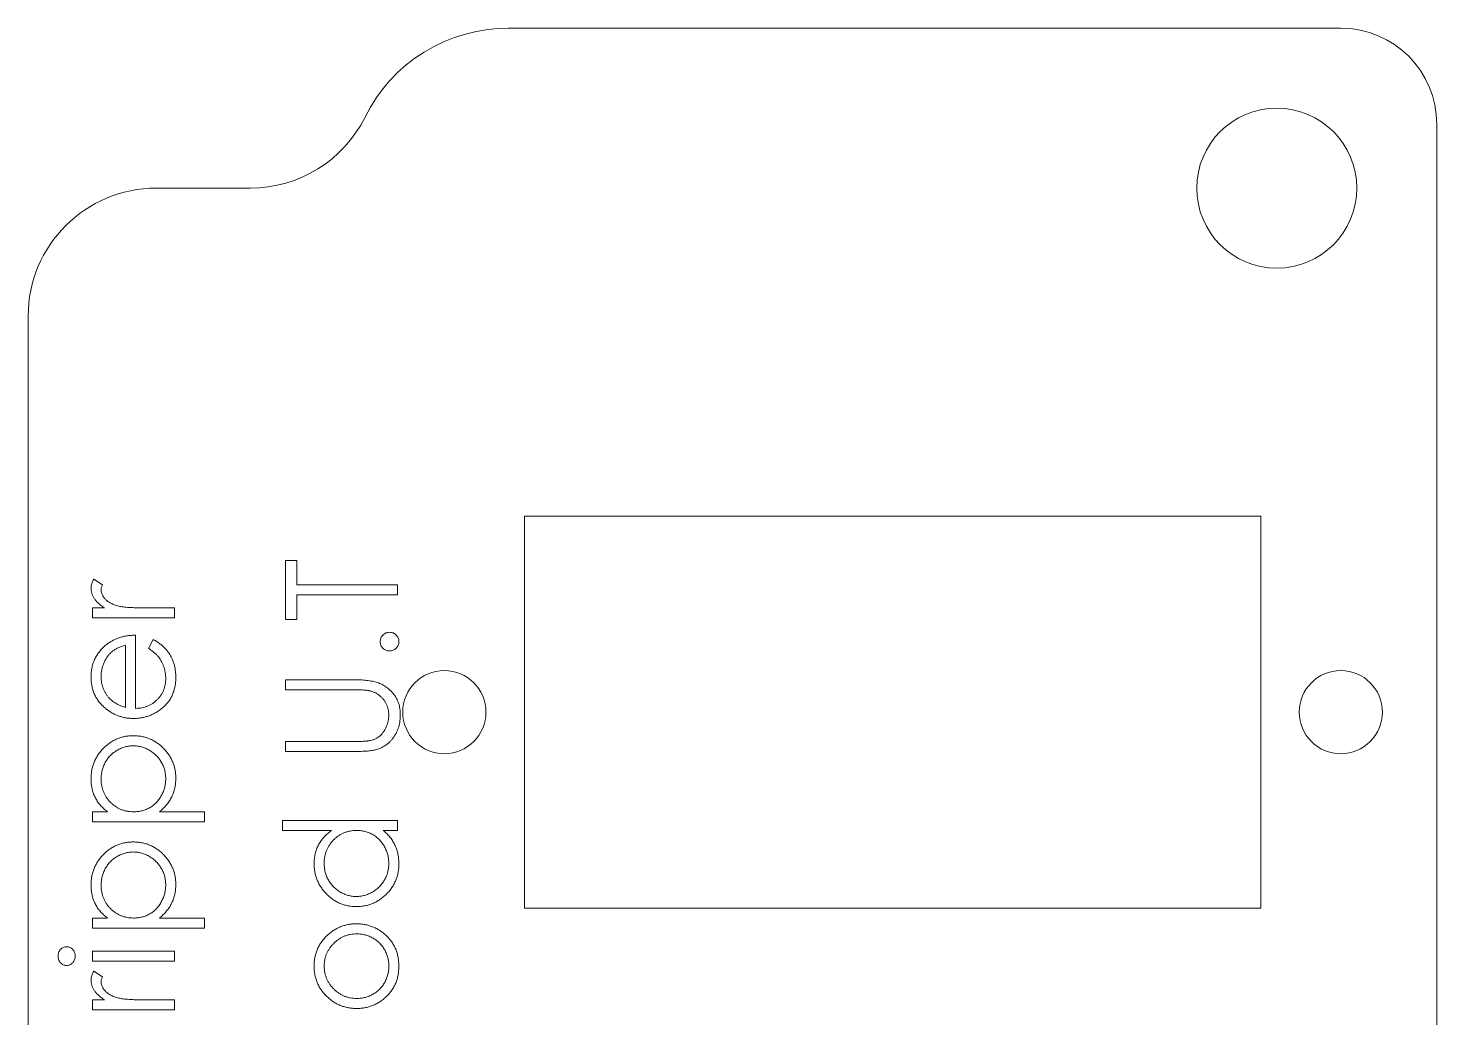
# Model space of a CAD drawing. Header units: millimetres. Extents: x -27 to 17, y -32.5 to 32.5.
# Drawn here: x -27 to 17, y 1.57 to 32.5 of the extents above; entities that cross this region are included whole.
import ezdxf

# ---------------------------------------------------------------- set-up
doc = ezdxf.new("R2010")
doc.units = ezdxf.units.MM

msp = doc.modelspace()

# ---------------------------------------------------------------- linework, layer by layer
at = {"color": 7, "linetype": 'Continuous', "lineweight": 15}
for p, q in [((14, 32.5), (-12, 32.5)), ((17, -29.5), (17, 29.5)), ((-23, 27.5), (-20.062, 27.5)), ((-27, -23.5), (-27, 23.5)), ((11.5, 17.25), (-11.5, 17.25)), ((-11.5, 17.25), (-11.5, 5)), ((11.5, 5), (11.5, 17.25)), ((-18.966, 14.023), (-18.966, 15.863)), ((-18.966, 15.863), (-18.607, 15.863)), ((-18.607, 15.863), (-18.607, 15.1)), ((-24.949, 15.279), (-24.677, 15.107)), ((-18.607, 15.1), (-15.466, 15.1)), ((-15.466, 15.1), (-15.466, 14.786)), ((-15.466, 14.786), (-18.607, 14.786)), ((-18.607, 14.786), (-18.607, 14.023)), ((-24.991, 14.068), (-24.991, 14.382)), ((-24.991, 14.382), (-24.615, 14.382)), ((-23.293, 14.382), (-22.434, 14.382)), ((-22.434, 14.382), (-22.434, 14.068)), ((-22.434, 14.068), (-24.991, 14.068)), ((-18.607, 14.023), (-18.966, 14.023)), ((-23.959, 11.274), (-23.959, 13.215)), ((-23.645, 13.529), (-23.645, 11.241)), ((-23.241, 13.116), (-23.095, 13.395)), ((-18.966, 11.824), (-18.966, 12.138)), ((-18.966, 12.138), (-16.852, 12.138)), ((-16.869, 11.824), (-18.966, 11.824)), ((-18.966, 9.895), (-18.966, 10.209)), ((-18.966, 10.209), (-16.869, 10.209)), ((-16.852, 9.895), (-18.966, 9.895)), ((-24.991, 7.696), (-24.991, 8.01)), ((-24.991, 8.01), (-24.518, 8.01)), ((-22.897, 8.01), (-21.491, 8.01)), ((-21.491, 8.01), (-21.491, 7.696)), ((-21.491, 7.696), (-24.991, 7.696)), ((-19.056, 7.741), (-15.466, 7.741)), ((-19.056, 7.427), (-19.056, 7.741)), ((-15.466, 7.741), (-15.466, 7.427)), ((-17.528, 7.427), (-19.056, 7.427)), ((-15.466, 7.427), (-15.908, 7.427)), ((-11.5, 5), (11.5, 5)), ((-24.991, 4.376), (-24.991, 4.69)), ((-24.991, 4.69), (-24.518, 4.69)), ((-22.897, 4.69), (-21.491, 4.69)), ((-21.491, 4.69), (-21.491, 4.376)), ((-21.491, 4.376), (-24.991, 4.376)), ((-24.991, 3.344), (-24.991, 3.658)), ((-24.991, 3.658), (-22.434, 3.658)), ((-22.434, 3.658), (-22.434, 3.344)), ((-22.434, 3.344), (-24.991, 3.344)), ((-24.949, 3.029), (-24.677, 2.857)), ((-24.991, 1.818), (-24.991, 2.132)), ((-24.991, 2.132), (-24.615, 2.132)), ((-22.434, 1.818), (-24.991, 1.818)), ((-23.293, 2.132), (-22.434, 2.132)), ((-22.434, 2.132), (-22.434, 1.818))]:
    msp.add_line(p, q, dxfattribs=at)
for centre, radius in [((12, 27.5), 2.5), ((-14, 11.125), 1.3), ((14, 11.125), 1.3)]:
    msp.add_circle(centre, radius, dxfattribs=at)
for centre, radius, start, end in [((-12, 27.5), 5, 90, 153.6122), ((14, 29.5), 3, 0, 90), ((-20.062, 31.5), 4, 270, 333.6122), ((-23, 23.5), 4, 90, 180)]:
    msp.add_arc(centre, radius, start, end, dxfattribs=at)
for points, knots in [([(-25.036, 15.006), (-25.035, 15.028), (-25.033, 15.073), (-25.015, 15.141), (-24.988, 15.211), (-24.962, 15.256), (-24.949, 15.279)], [0, 0, 0, 0, 0.2252775, 0.4635232, 0.7203236, 1, 1, 1, 1]), ([(-24.615, 14.382), (-24.65, 14.405), (-24.717, 14.45), (-24.806, 14.524), (-24.88, 14.599), (-24.938, 14.676), (-24.982, 14.757), (-25.013, 14.838), (-25.033, 14.922), (-25.035, 14.978), (-25.036, 15.006)], [0, 0, 0, 0, 0.160011, 0.306021, 0.438854, 0.560992, 0.675734, 0.786178, 0.892874, 1, 1, 1, 1]), ([(-24.677, 15.107), (-24.683, 15.092), (-24.696, 15.063), (-24.711, 15.021), (-24.72, 14.983), (-24.722, 14.958), (-24.722, 14.946)], [0, 0, 0, 0, 0.295139, 0.56023, 0.794983, 1, 1, 1, 1]), ([(-24.722, 14.946), (-24.721, 14.921), (-24.717, 14.87), (-24.69, 14.795), (-24.647, 14.721), (-24.599, 14.663), (-24.553, 14.618), (-24.512, 14.586), (-24.466, 14.556), (-24.416, 14.528), (-24.362, 14.502), (-24.302, 14.479), (-24.238, 14.457), (-24.194, 14.444), (-24.171, 14.438)], [0, 0, 0, 0, 0.093777, 0.191278, 0.294662, 0.409747, 0.471345, 0.53582, 0.603222, 0.674199, 0.748603, 0.828338, 0.912068, 1, 1, 1, 1]), ([(-24.171, 14.438), (-24.151, 14.433), (-24.106, 14.423), (-24.03, 14.413), (-23.941, 14.403), (-23.839, 14.396), (-23.722, 14.389), (-23.591, 14.385), (-23.447, 14.382), (-23.346, 14.382), (-23.293, 14.382)], [0, 0, 0, 0, 0.070855, 0.157726, 0.258598, 0.375889, 0.508164, 0.657032, 0.820176, 1, 1, 1, 1]), ([(-25.036, 12.221), (-25.035, 12.274), (-25.032, 12.377), (-25.008, 12.527), (-24.969, 12.669), (-24.912, 12.802), (-24.842, 12.928), (-24.754, 13.045), (-24.652, 13.155), (-24.573, 13.219), (-24.533, 13.251)], [0, 0, 0, 0, 0.1320486, 0.2590493, 0.3819041, 0.5025163, 0.6227282, 0.7447264, 0.8701007, 1, 1, 1, 1]), ([(-23.959, 13.215), (-24.001, 13.204), (-24.081, 13.182), (-24.192, 13.135), (-24.291, 13.084), (-24.376, 13.022), (-24.453, 12.952), (-24.518, 12.871), (-24.578, 12.781), (-24.629, 12.681), (-24.67, 12.575), (-24.7, 12.465), (-24.718, 12.352), (-24.721, 12.276), (-24.722, 12.237)], [0, 0, 0, 0, 0.0962572, 0.1847825, 0.2675252, 0.3444386, 0.4196464, 0.4966234, 0.5766718, 0.6603165, 0.7452605, 0.8300653, 0.9144321, 1, 1, 1, 1]), ([(-24.533, 13.251), (-24.503, 13.273), (-24.442, 13.317), (-24.344, 13.373), (-24.242, 13.421), (-24.133, 13.459), (-24.019, 13.49), (-23.899, 13.512), (-23.774, 13.526), (-23.689, 13.528), (-23.645, 13.529)], [0, 0, 0, 0, 0.118522, 0.236255, 0.356174, 0.47725, 0.60154, 0.729618, 0.862158, 1, 1, 1, 1]), ([(-23.095, 13.395), (-23.055, 13.373), (-22.979, 13.329), (-22.873, 13.255), (-22.779, 13.177), (-22.697, 13.092), (-22.625, 13.002), (-22.563, 12.907), (-22.51, 12.807), (-22.466, 12.701), (-22.432, 12.589), (-22.406, 12.47), (-22.392, 12.344), (-22.39, 12.258), (-22.389, 12.213)], [0, 0, 0, 0, 0.093384, 0.181689, 0.265546, 0.346039, 0.424597, 0.501912, 0.580013, 0.658291, 0.738533, 0.821867, 0.908787, 1, 1, 1, 1]), ([(-16.004, 13.328), (-16.003, 13.347), (-16.001, 13.385), (-15.985, 13.44), (-15.958, 13.49), (-15.921, 13.535), (-15.876, 13.572), (-15.826, 13.6), (-15.771, 13.616), (-15.732, 13.618), (-15.713, 13.619)], [0, 0, 0, 0, 0.1275189, 0.2499859, 0.3717924, 0.4988704, 0.6259484, 0.7484917, 0.8709588, 1, 1, 1, 1]), ([(-15.713, 13.036), (-15.732, 13.037), (-15.771, 13.039), (-15.826, 13.056), (-15.876, 13.083), (-15.921, 13.12), (-15.958, 13.165), (-15.985, 13.215), (-16.001, 13.27), (-16.003, 13.308), (-16.004, 13.328)], [0, 0, 0, 0, 0.129097, 0.252046, 0.373905, 0.5010378, 0.6281707, 0.7513765, 0.872426, 1, 1, 1, 1]), ([(-15.713, 13.619), (-15.693, 13.618), (-15.655, 13.616), (-15.6, 13.6), (-15.551, 13.572), (-15.506, 13.535), (-15.468, 13.491), (-15.441, 13.44), (-15.424, 13.385), (-15.422, 13.347), (-15.421, 13.328)], [0, 0, 0, 0, 0.1262031, 0.2488706, 0.3716147, 0.4989008, 0.6271693, 0.7491751, 0.8722723, 1, 1, 1, 1]), ([(-15.421, 13.328), (-15.422, 13.308), (-15.424, 13.27), (-15.441, 13.215), (-15.468, 13.164), (-15.506, 13.12), (-15.55, 13.083), (-15.6, 13.056), (-15.655, 13.039), (-15.693, 13.037), (-15.713, 13.036)], [0, 0, 0, 0, 0.127782, 0.249465, 0.372871, 0.501195, 0.628535, 0.750593, 0.873743, 1, 1, 1, 1]), ([(-22.703, 12.174), (-22.704, 12.206), (-22.705, 12.268), (-22.717, 12.36), (-22.735, 12.452), (-22.762, 12.541), (-22.794, 12.626), (-22.831, 12.706), (-22.873, 12.778), (-22.921, 12.847), (-22.98, 12.912), (-23.053, 12.979), (-23.141, 13.048), (-23.207, 13.092), (-23.241, 13.116)], [0, 0, 0, 0, 0.082597, 0.163889, 0.245674, 0.327919, 0.408809, 0.485689, 0.559113, 0.630217, 0.705259, 0.79157, 0.88979, 1, 1, 1, 1]), ([(-24.56, 11.221), (-24.597, 11.253), (-24.672, 11.315), (-24.769, 11.422), (-24.852, 11.535), (-24.92, 11.657), (-24.972, 11.787), (-25.009, 11.925), (-25.032, 12.07), (-25.035, 12.17), (-25.036, 12.221)], [0, 0, 0, 0, 0.128851, 0.253207, 0.374634, 0.495346, 0.616346, 0.739634, 0.866826, 1, 1, 1, 1]), ([(-24.722, 12.237), (-24.722, 12.206), (-24.72, 12.144), (-24.709, 12.053), (-24.69, 11.965), (-24.663, 11.881), (-24.63, 11.799), (-24.589, 11.722), (-24.539, 11.648), (-24.502, 11.602), (-24.482, 11.578)], [0, 0, 0, 0, 0.131103, 0.259163, 0.384194, 0.506328, 0.629067, 0.750648, 0.874028, 1, 1, 1, 1]), ([(-22.389, 12.213), (-22.39, 12.164), (-22.392, 12.068), (-22.412, 11.929), (-22.443, 11.798), (-22.487, 11.674), (-22.544, 11.56), (-22.614, 11.453), (-22.697, 11.354), (-22.792, 11.266), (-22.893, 11.187), (-22.999, 11.117), (-23.109, 11.059), (-23.222, 11.011), (-23.338, 10.973), (-23.458, 10.946), (-23.581, 10.93), (-23.664, 10.928), (-23.706, 10.927)], [0, 0, 0, 0, 0.071578, 0.139628, 0.204795, 0.268132, 0.32981, 0.391297, 0.453429, 0.516546, 0.579625, 0.641112, 0.701287, 0.760489, 0.819934, 0.878921, 0.938983, 1, 1, 1, 1]), ([(-23.645, 11.241), (-23.612, 11.243), (-23.545, 11.246), (-23.448, 11.26), (-23.356, 11.282), (-23.269, 11.313), (-23.186, 11.351), (-23.108, 11.397), (-23.035, 11.453), (-22.966, 11.515), (-22.905, 11.583), (-22.85, 11.656), (-22.805, 11.732), (-22.767, 11.813), (-22.738, 11.898), (-22.719, 11.987), (-22.705, 12.079), (-22.704, 12.142), (-22.703, 12.174)], [0, 0, 0, 0, 0.068385, 0.134476, 0.198391, 0.260753, 0.321829, 0.383037, 0.444653, 0.507398, 0.569825, 0.630778, 0.690929, 0.750945, 0.811049, 0.872331, 0.935004, 1, 1, 1, 1]), ([(-16.852, 12.138), (-16.814, 12.138), (-16.739, 12.138), (-16.631, 12.133), (-16.527, 12.127), (-16.429, 12.117), (-16.338, 12.104), (-16.251, 12.09), (-16.17, 12.071), (-16.095, 12.05), (-16.022, 12.026), (-15.953, 11.995), (-15.886, 11.959), (-15.822, 11.917), (-15.761, 11.869), (-15.701, 11.817), (-15.644, 11.758), (-15.59, 11.695), (-15.539, 11.628), (-15.495, 11.556), (-15.459, 11.48), (-15.428, 11.401), (-15.405, 11.318), (-15.388, 11.232), (-15.378, 11.143), (-15.377, 11.082), (-15.376, 11.051)], [0, 0, 0, 0, 0.054863, 0.107068, 0.156992, 0.20401, 0.248513, 0.290509, 0.330189, 0.367589, 0.403883, 0.440037, 0.476326, 0.512827, 0.550256, 0.588407, 0.627439, 0.667776, 0.708433, 0.748606, 0.788948, 0.829446, 0.87036, 0.912207, 0.955543, 1, 1, 1, 1]), ([(-24.482, 11.578), (-24.467, 11.562), (-24.437, 11.528), (-24.384, 11.483), (-24.327, 11.439), (-24.264, 11.4), (-24.196, 11.364), (-24.122, 11.33), (-24.043, 11.3), (-23.988, 11.283), (-23.959, 11.274)], [0, 0, 0, 0, 0.109988, 0.222589, 0.338513, 0.459696, 0.585519, 0.717507, 0.854661, 1, 1, 1, 1]), ([(-16.325, 11.789), (-16.338, 11.792), (-16.365, 11.798), (-16.412, 11.805), (-16.467, 11.811), (-16.53, 11.816), (-16.603, 11.82), (-16.684, 11.823), (-16.773, 11.824), (-16.836, 11.824), (-16.869, 11.824)], [0, 0, 0, 0, 0.0698351, 0.1556208, 0.2578016, 0.3738112, 0.5064025, 0.6555645, 0.8200793, 1, 1, 1, 1]), ([(-15.735, 11.033), (-15.736, 11.062), (-15.738, 11.119), (-15.752, 11.204), (-15.775, 11.286), (-15.807, 11.366), (-15.847, 11.442), (-15.894, 11.513), (-15.949, 11.576), (-16.01, 11.633), (-16.079, 11.683), (-16.154, 11.727), (-16.237, 11.762), (-16.296, 11.78), (-16.325, 11.789)], [0, 0, 0, 0, 0.082893, 0.165308, 0.24777, 0.331788, 0.415226, 0.496315, 0.577102, 0.657736, 0.739278, 0.823164, 0.909473, 1, 1, 1, 1]), ([(-23.706, 10.927), (-23.745, 10.928), (-23.823, 10.93), (-23.938, 10.943), (-24.05, 10.967), (-24.159, 10.999), (-24.264, 11.04), (-24.367, 11.091), (-24.466, 11.151), (-24.528, 11.198), (-24.56, 11.221)], [0, 0, 0, 0, 0.128045, 0.253768, 0.377428, 0.500551, 0.623296, 0.746578, 0.872348, 1, 1, 1, 1]), ([(-16.403, 10.223), (-16.37, 10.228), (-16.306, 10.238), (-16.215, 10.264), (-16.133, 10.299), (-16.058, 10.343), (-15.99, 10.397), (-15.93, 10.466), (-15.874, 10.546), (-15.826, 10.637), (-15.786, 10.734), (-15.756, 10.833), (-15.738, 10.933), (-15.736, 11), (-15.735, 11.033)], [0, 0, 0, 0, 0.086898, 0.167753, 0.244964, 0.31813, 0.392337, 0.4701, 0.554266, 0.644399, 0.736918, 0.826197, 0.913693, 1, 1, 1, 1]), ([(-15.376, 11.051), (-15.377, 11.017), (-15.378, 10.951), (-15.387, 10.854), (-15.404, 10.761), (-15.425, 10.67), (-15.454, 10.584), (-15.489, 10.502), (-15.53, 10.423), (-15.578, 10.348), (-15.63, 10.278), (-15.687, 10.214), (-15.747, 10.155), (-15.813, 10.104), (-15.882, 10.058), (-15.955, 10.018), (-16.033, 9.984), (-16.087, 9.966), (-16.114, 9.957)], [0, 0, 0, 0, 0.0711837, 0.1396622, 0.2063439, 0.2714083, 0.3354614, 0.3983202, 0.4606312, 0.5232644, 0.5850186, 0.6452056, 0.7042524, 0.7629676, 0.8210643, 0.8800884, 0.9393807, 1, 1, 1, 1]), ([(-25.036, 9.044), (-25.035, 9.089), (-25.032, 9.179), (-25.015, 9.311), (-24.985, 9.438), (-24.941, 9.56), (-24.888, 9.677), (-24.82, 9.788), (-24.742, 9.895), (-24.651, 9.995), (-24.554, 10.087), (-24.449, 10.167), (-24.34, 10.236), (-24.225, 10.292), (-24.106, 10.335), (-23.981, 10.366), (-23.852, 10.385), (-23.764, 10.387), (-23.72, 10.388)], [0, 0, 0, 0, 0.065081, 0.128636, 0.190653, 0.252125, 0.313446, 0.375227, 0.438498, 0.503285, 0.56801, 0.630879, 0.692154, 0.752552, 0.813191, 0.873985, 0.936258, 1, 1, 1, 1]), ([(-23.72, 10.388), (-23.674, 10.387), (-23.585, 10.385), (-23.453, 10.366), (-23.327, 10.336), (-23.205, 10.293), (-23.089, 10.237), (-22.979, 10.17), (-22.874, 10.09), (-22.775, 9.998), (-22.685, 9.899), (-22.605, 9.794), (-22.539, 9.683), (-22.483, 9.567), (-22.441, 9.446), (-22.411, 9.319), (-22.393, 9.188), (-22.39, 9.099), (-22.389, 9.053)], [0, 0, 0, 0, 0.064921, 0.128034, 0.189574, 0.25058, 0.311733, 0.37325, 0.435763, 0.500346, 0.564949, 0.627528, 0.689157, 0.749865, 0.81076, 0.8723, 0.935413, 1, 1, 1, 1]), ([(-16.869, 10.209), (-16.839, 10.209), (-16.783, 10.209), (-16.703, 10.209), (-16.631, 10.211), (-16.569, 10.212), (-16.515, 10.214), (-16.47, 10.216), (-16.433, 10.219), (-16.412, 10.222), (-16.403, 10.223)], [0, 0, 0, 0, 0.191079, 0.362605, 0.516099, 0.650038, 0.765977, 0.862374, 0.940842, 1, 1, 1, 1]), ([(-23.716, 10.074), (-23.76, 10.073), (-23.847, 10.07), (-23.976, 10.041), (-24.102, 9.998), (-24.221, 9.936), (-24.334, 9.861), (-24.434, 9.773), (-24.52, 9.671), (-24.593, 9.559), (-24.65, 9.438), (-24.692, 9.31), (-24.717, 9.177), (-24.721, 9.087), (-24.722, 9.041)], [0, 0, 0, 0, 0.082001, 0.163363, 0.245847, 0.330395, 0.41487, 0.497946, 0.580204, 0.663712, 0.747492, 0.830385, 0.914068, 1, 1, 1, 1]), ([(-22.703, 9.046), (-22.705, 9.09), (-22.708, 9.179), (-22.734, 9.309), (-22.775, 9.435), (-22.835, 9.556), (-22.908, 9.668), (-22.995, 9.771), (-23.097, 9.859), (-23.21, 9.935), (-23.332, 9.996), (-23.457, 10.042), (-23.586, 10.069), (-23.673, 10.072), (-23.716, 10.074)], [0, 0, 0, 0, 0.083427, 0.1655875, 0.2481794, 0.3320608, 0.4162919, 0.4995668, 0.5834162, 0.6689807, 0.7544272, 0.8369062, 0.918293, 1, 1, 1, 1]), ([(-16.114, 9.957), (-16.133, 9.952), (-16.173, 9.941), (-16.24, 9.929), (-16.317, 9.919), (-16.404, 9.909), (-16.502, 9.904), (-16.609, 9.899), (-16.727, 9.895), (-16.809, 9.895), (-16.852, 9.895)], [0, 0, 0, 0, 0.07813, 0.169465, 0.274335, 0.39211, 0.523687, 0.668365, 0.827132, 1, 1, 1, 1]), ([(-24.518, 8.01), (-24.561, 8.044), (-24.644, 8.109), (-24.753, 8.22), (-24.843, 8.339), (-24.915, 8.465), (-24.969, 8.6), (-25.009, 8.741), (-25.032, 8.89), (-25.035, 8.992), (-25.036, 9.044)], [0, 0, 0, 0, 0.134924, 0.26303, 0.385707, 0.505717, 0.625137, 0.74612, 0.870524, 1, 1, 1, 1]), ([(-24.722, 9.041), (-24.722, 9.005), (-24.72, 8.935), (-24.705, 8.833), (-24.684, 8.734), (-24.651, 8.64), (-24.61, 8.549), (-24.56, 8.464), (-24.5, 8.383), (-24.432, 8.306), (-24.358, 8.237), (-24.278, 8.177), (-24.194, 8.125), (-24.105, 8.083), (-24.012, 8.05), (-23.914, 8.028), (-23.812, 8.013), (-23.742, 8.011), (-23.707, 8.01)], [0, 0, 0, 0, 0.066044, 0.130024, 0.192374, 0.253884, 0.314896, 0.375806, 0.438242, 0.501591, 0.564881, 0.626533, 0.687516, 0.748106, 0.808796, 0.870822, 0.934371, 1, 1, 1, 1]), ([(-23.707, 8.01), (-23.661, 8.012), (-23.57, 8.015), (-23.437, 8.04), (-23.312, 8.082), (-23.194, 8.14), (-23.086, 8.214), (-22.99, 8.303), (-22.905, 8.406), (-22.834, 8.523), (-22.776, 8.647), (-22.733, 8.777), (-22.708, 8.91), (-22.705, 9), (-22.703, 9.046)], [0, 0, 0, 0, 0.0864611, 0.1693847, 0.2507073, 0.3319926, 0.4132346, 0.494044, 0.5764182, 0.6615696, 0.7475703, 0.8319271, 0.9152791, 1, 1, 1, 1]), ([(-22.389, 9.053), (-22.39, 9.003), (-22.393, 8.902), (-22.417, 8.755), (-22.458, 8.614), (-22.514, 8.48), (-22.586, 8.352), (-22.674, 8.23), (-22.778, 8.115), (-22.857, 8.046), (-22.897, 8.01)], [0, 0, 0, 0, 0.126833, 0.250437, 0.371271, 0.492148, 0.613426, 0.738014, 0.866141, 1, 1, 1, 1]), ([(-25.036, 5.723), (-25.035, 5.769), (-25.032, 5.858), (-25.015, 5.99), (-24.985, 6.118), (-24.941, 6.239), (-24.888, 6.356), (-24.82, 6.468), (-24.742, 6.574), (-24.651, 6.674), (-24.554, 6.767), (-24.449, 6.847), (-24.34, 6.915), (-24.225, 6.971), (-24.106, 7.015), (-23.981, 7.046), (-23.852, 7.064), (-23.764, 7.067), (-23.72, 7.068)], [0, 0, 0, 0, 0.065081, 0.128636, 0.190653, 0.252125, 0.313446, 0.375227, 0.438498, 0.503285, 0.56801, 0.630879, 0.692154, 0.752552, 0.813191, 0.873985, 0.936258, 1, 1, 1, 1]), ([(-23.72, 7.068), (-23.674, 7.067), (-23.585, 7.064), (-23.453, 7.046), (-23.327, 7.016), (-23.205, 6.973), (-23.089, 6.917), (-22.979, 6.849), (-22.874, 6.769), (-22.775, 6.678), (-22.685, 6.579), (-22.605, 6.473), (-22.539, 6.362), (-22.483, 6.246), (-22.441, 6.125), (-22.411, 5.999), (-22.393, 5.867), (-22.39, 5.778), (-22.389, 5.733)], [0, 0, 0, 0, 0.064921, 0.128034, 0.189574, 0.25058, 0.311733, 0.37325, 0.435763, 0.500346, 0.564949, 0.627528, 0.689157, 0.749865, 0.81076, 0.8723, 0.935413, 1, 1, 1, 1]), ([(-18.068, 6.392), (-18.067, 6.444), (-18.064, 6.547), (-18.038, 6.697), (-17.996, 6.839), (-17.937, 6.973), (-17.859, 7.099), (-17.766, 7.219), (-17.655, 7.329), (-17.571, 7.394), (-17.528, 7.427)], [0, 0, 0, 0, 0.128867, 0.252951, 0.373994, 0.49387, 0.614804, 0.738546, 0.86626, 1, 1, 1, 1]), ([(-16.739, 7.427), (-16.774, 7.426), (-16.844, 7.424), (-16.946, 7.41), (-17.044, 7.387), (-17.137, 7.354), (-17.226, 7.312), (-17.31, 7.261), (-17.39, 7.2), (-17.464, 7.13), (-17.532, 7.054), (-17.592, 6.973), (-17.642, 6.887), (-17.683, 6.797), (-17.716, 6.703), (-17.737, 6.605), (-17.752, 6.502), (-17.754, 6.432), (-17.754, 6.396)], [0, 0, 0, 0, 0.065634, 0.129188, 0.191219, 0.251913, 0.312507, 0.373494, 0.435152, 0.498741, 0.562095, 0.624187, 0.685476, 0.746097, 0.807612, 0.869967, 0.933951, 1, 1, 1, 1]), ([(-15.735, 6.393), (-15.737, 6.439), (-15.74, 6.529), (-15.765, 6.663), (-15.808, 6.792), (-15.866, 6.916), (-15.937, 7.031), (-16.021, 7.135), (-16.118, 7.223), (-16.226, 7.296), (-16.344, 7.355), (-16.469, 7.397), (-16.602, 7.422), (-16.693, 7.425), (-16.739, 7.427)], [0, 0, 0, 0, 0.0848229, 0.1687042, 0.2527478, 0.3384562, 0.4233397, 0.505813, 0.586129, 0.6674688, 0.7488519, 0.8304115, 0.9134348, 1, 1, 1, 1]), ([(-15.908, 7.427), (-15.868, 7.391), (-15.79, 7.322), (-15.687, 7.207), (-15.604, 7.084), (-15.535, 6.956), (-15.484, 6.821), (-15.448, 6.68), (-15.424, 6.533), (-15.422, 6.433), (-15.421, 6.382)], [0, 0, 0, 0, 0.134291, 0.26246, 0.386305, 0.507193, 0.627322, 0.748159, 0.872377, 1, 1, 1, 1]), ([(-23.716, 6.754), (-23.76, 6.752), (-23.847, 6.749), (-23.976, 6.721), (-24.102, 6.678), (-24.221, 6.616), (-24.334, 6.541), (-24.434, 6.452), (-24.52, 6.35), (-24.593, 6.238), (-24.65, 6.117), (-24.692, 5.99), (-24.717, 5.857), (-24.721, 5.766), (-24.722, 5.72)], [0, 0, 0, 0, 0.082001, 0.163363, 0.245847, 0.330395, 0.41487, 0.497946, 0.580204, 0.663712, 0.747492, 0.830385, 0.914068, 1, 1, 1, 1]), ([(-22.703, 5.725), (-22.705, 5.77), (-22.708, 5.858), (-22.734, 5.988), (-22.775, 6.115), (-22.835, 6.235), (-22.908, 6.348), (-22.995, 6.45), (-23.097, 6.539), (-23.21, 6.615), (-23.332, 6.676), (-23.457, 6.722), (-23.586, 6.748), (-23.673, 6.752), (-23.716, 6.754)], [0, 0, 0, 0, 0.083427, 0.165588, 0.248179, 0.332061, 0.416292, 0.499567, 0.583416, 0.668981, 0.754427, 0.836906, 0.918293, 1, 1, 1, 1]), ([(-16.752, 5.049), (-16.796, 5.05), (-16.884, 5.052), (-17.013, 5.071), (-17.138, 5.102), (-17.257, 5.145), (-17.372, 5.201), (-17.481, 5.269), (-17.586, 5.349), (-17.683, 5.441), (-17.774, 5.541), (-17.852, 5.648), (-17.92, 5.76), (-17.973, 5.877), (-18.017, 5.998), (-18.047, 6.125), (-18.064, 6.257), (-18.067, 6.347), (-18.068, 6.392)], [0, 0, 0, 0, 0.063775, 0.126079, 0.186904, 0.247574, 0.308003, 0.369132, 0.432033, 0.496791, 0.561611, 0.624914, 0.686726, 0.748079, 0.809582, 0.871631, 0.934886, 1, 1, 1, 1]), ([(-17.754, 6.396), (-17.753, 6.35), (-17.749, 6.26), (-17.724, 6.127), (-17.682, 5.999), (-17.625, 5.878), (-17.552, 5.766), (-17.466, 5.664), (-17.365, 5.576), (-17.254, 5.5), (-17.134, 5.439), (-17.008, 5.396), (-16.879, 5.367), (-16.792, 5.364), (-16.748, 5.363)], [0, 0, 0, 0, 0.085928, 0.169607, 0.252496, 0.336272, 0.419777, 0.50203, 0.585103, 0.669819, 0.754165, 0.836645, 0.918003, 1, 1, 1, 1]), ([(-15.421, 6.382), (-15.422, 6.337), (-15.425, 6.248), (-15.443, 6.117), (-15.473, 5.991), (-15.515, 5.87), (-15.571, 5.754), (-15.637, 5.643), (-15.717, 5.537), (-15.807, 5.438), (-15.906, 5.347), (-16.011, 5.267), (-16.122, 5.2), (-16.237, 5.144), (-16.359, 5.101), (-16.485, 5.071), (-16.617, 5.052), (-16.706, 5.05), (-16.752, 5.049)], [0, 0, 0, 0, 0.06462, 0.127433, 0.189004, 0.24993, 0.310668, 0.372329, 0.434939, 0.499576, 0.564191, 0.626735, 0.688109, 0.749294, 0.810331, 0.871901, 0.935046, 1, 1, 1, 1]), ([(-16.748, 5.363), (-16.705, 5.365), (-16.618, 5.368), (-16.489, 5.395), (-16.363, 5.44), (-16.242, 5.501), (-16.13, 5.578), (-16.027, 5.667), (-15.94, 5.769), (-15.867, 5.882), (-15.807, 6.002), (-15.766, 6.129), (-15.74, 6.26), (-15.737, 6.349), (-15.735, 6.393)], [0, 0, 0, 0, 0.081596, 0.162873, 0.245092, 0.330422, 0.416116, 0.499851, 0.583013, 0.66713, 0.751291, 0.833771, 0.916249, 1, 1, 1, 1]), ([(-24.518, 4.69), (-24.561, 4.723), (-24.644, 4.788), (-24.753, 4.899), (-24.843, 5.018), (-24.915, 5.144), (-24.969, 5.279), (-25.009, 5.42), (-25.032, 5.569), (-25.035, 5.671), (-25.036, 5.723)], [0, 0, 0, 0, 0.134924, 0.26303, 0.385707, 0.505717, 0.625137, 0.74612, 0.870524, 1, 1, 1, 1]), ([(-24.722, 5.72), (-24.722, 5.685), (-24.72, 5.615), (-24.705, 5.512), (-24.684, 5.413), (-24.651, 5.319), (-24.61, 5.229), (-24.56, 5.143), (-24.5, 5.062), (-24.432, 4.986), (-24.358, 4.917), (-24.278, 4.856), (-24.194, 4.805), (-24.105, 4.762), (-24.012, 4.73), (-23.914, 4.707), (-23.812, 4.693), (-23.742, 4.691), (-23.707, 4.69)], [0, 0, 0, 0, 0.066044, 0.130024, 0.192374, 0.253884, 0.314896, 0.375806, 0.438242, 0.501591, 0.564881, 0.626533, 0.687516, 0.748106, 0.808796, 0.870822, 0.934371, 1, 1, 1, 1]), ([(-23.707, 4.69), (-23.661, 4.691), (-23.57, 4.694), (-23.437, 4.72), (-23.312, 4.761), (-23.194, 4.82), (-23.086, 4.893), (-22.99, 4.983), (-22.905, 5.086), (-22.834, 5.202), (-22.776, 5.327), (-22.733, 5.456), (-22.708, 5.59), (-22.705, 5.68), (-22.703, 5.725)], [0, 0, 0, 0, 0.086461, 0.169385, 0.250707, 0.331993, 0.413235, 0.494044, 0.576418, 0.66157, 0.74757, 0.831927, 0.915279, 1, 1, 1, 1]), ([(-22.389, 5.733), (-22.39, 5.682), (-22.393, 5.582), (-22.417, 5.435), (-22.458, 5.294), (-22.514, 5.159), (-22.586, 5.031), (-22.674, 4.91), (-22.778, 4.795), (-22.857, 4.725), (-22.897, 4.69)], [0, 0, 0, 0, 0.126833, 0.250437, 0.371271, 0.492148, 0.613426, 0.738014, 0.866141, 1, 1, 1, 1]), ([(-17.647, 4.16), (-17.615, 4.188), (-17.551, 4.243), (-17.448, 4.314), (-17.34, 4.375), (-17.228, 4.424), (-17.112, 4.463), (-16.991, 4.491), (-16.866, 4.507), (-16.781, 4.509), (-16.738, 4.51)], [0, 0, 0, 0, 0.128157, 0.253834, 0.376506, 0.498534, 0.621368, 0.744565, 0.870634, 1, 1, 1, 1]), ([(-16.738, 4.51), (-16.694, 4.509), (-16.609, 4.507), (-16.483, 4.489), (-16.361, 4.46), (-16.243, 4.42), (-16.129, 4.367), (-16.019, 4.303), (-15.914, 4.227), (-15.814, 4.141), (-15.722, 4.046), (-15.642, 3.943), (-15.573, 3.834), (-15.517, 3.718), (-15.474, 3.594), (-15.443, 3.465), (-15.425, 3.328), (-15.422, 3.235), (-15.421, 3.188)], [0, 0, 0, 0, 0.062416, 0.123337, 0.183265, 0.243172, 0.302898, 0.363774, 0.425605, 0.489659, 0.553785, 0.616222, 0.677854, 0.739517, 0.802097, 0.865866, 0.931508, 1, 1, 1, 1]), ([(-18.068, 3.188), (-18.067, 3.236), (-18.065, 3.33), (-18.044, 3.468), (-18.011, 3.599), (-17.966, 3.725), (-17.905, 3.844), (-17.833, 3.956), (-17.747, 4.063), (-17.681, 4.127), (-17.647, 4.16)], [0, 0, 0, 0, 0.131751, 0.258332, 0.382134, 0.503804, 0.624693, 0.746871, 0.871514, 1, 1, 1, 1]), ([(-16.736, 4.196), (-16.77, 4.195), (-16.838, 4.193), (-16.939, 4.179), (-17.035, 4.156), (-17.128, 4.123), (-17.216, 4.081), (-17.3, 4.029), (-17.382, 3.968), (-17.457, 3.898), (-17.527, 3.823), (-17.588, 3.743), (-17.639, 3.659), (-17.682, 3.571), (-17.714, 3.48), (-17.737, 3.385), (-17.751, 3.287), (-17.753, 3.22), (-17.754, 3.187)], [0, 0, 0, 0, 0.065186, 0.128276, 0.190274, 0.251358, 0.312756, 0.374782, 0.437959, 0.503038, 0.568117, 0.630943, 0.692363, 0.752969, 0.813638, 0.874353, 0.936572, 1, 1, 1, 1]), ([(-15.735, 3.187), (-15.736, 3.232), (-15.739, 3.321), (-15.765, 3.451), (-15.805, 3.576), (-15.861, 3.695), (-15.932, 3.804), (-16.016, 3.904), (-16.116, 3.989), (-16.226, 4.063), (-16.345, 4.122), (-16.471, 4.165), (-16.602, 4.191), (-16.691, 4.195), (-16.736, 4.196)], [0, 0, 0, 0, 0.085606, 0.168983, 0.250908, 0.333708, 0.416005, 0.49766, 0.579893, 0.663902, 0.748466, 0.831791, 0.915252, 1, 1, 1, 1]), ([(-26.068, 3.499), (-26.067, 3.519), (-26.066, 3.557), (-26.051, 3.612), (-26.025, 3.662), (-25.99, 3.707), (-25.95, 3.745), (-25.903, 3.772), (-25.851, 3.789), (-25.816, 3.791), (-25.798, 3.792)], [0, 0, 0, 0, 0.131899, 0.258284, 0.384341, 0.51198, 0.638632, 0.75923, 0.877412, 1, 1, 1, 1]), ([(-25.798, 3.792), (-25.78, 3.791), (-25.745, 3.789), (-25.695, 3.772), (-25.648, 3.745), (-25.608, 3.707), (-25.573, 3.662), (-25.548, 3.612), (-25.533, 3.557), (-25.531, 3.519), (-25.53, 3.499)], [0, 0, 0, 0, 0.1201621, 0.2375463, 0.3574971, 0.4849171, 0.6133293, 0.7401504, 0.8673013, 1, 1, 1, 1]), ([(-25.798, 3.209), (-25.816, 3.21), (-25.851, 3.212), (-25.903, 3.229), (-25.95, 3.256), (-25.991, 3.294), (-26.025, 3.338), (-26.05, 3.388), (-26.066, 3.442), (-26.067, 3.48), (-26.068, 3.499)], [0, 0, 0, 0, 0.12329, 0.242149, 0.363437, 0.489745, 0.618115, 0.744894, 0.868932, 1, 1, 1, 1]), ([(-25.53, 3.499), (-25.531, 3.48), (-25.532, 3.442), (-25.548, 3.388), (-25.573, 3.338), (-25.608, 3.294), (-25.649, 3.256), (-25.695, 3.229), (-25.745, 3.212), (-25.78, 3.21), (-25.798, 3.209)], [0, 0, 0, 0, 0.131867, 0.256661, 0.384213, 0.513365, 0.640443, 0.761085, 0.879146, 1, 1, 1, 1]), ([(-17.645, 2.213), (-17.679, 2.246), (-17.746, 2.31), (-17.831, 2.417), (-17.905, 2.529), (-17.965, 2.649), (-18.011, 2.775), (-18.044, 2.907), (-18.065, 3.045), (-18.067, 3.14), (-18.068, 3.188)], [0, 0, 0, 0, 0.128498, 0.252713, 0.374819, 0.496436, 0.617911, 0.741288, 0.8687, 1, 1, 1, 1]), ([(-17.754, 3.187), (-17.753, 3.153), (-17.751, 3.086), (-17.737, 2.987), (-17.714, 2.892), (-17.681, 2.801), (-17.639, 2.713), (-17.588, 2.629), (-17.527, 2.549), (-17.457, 2.473), (-17.382, 2.404), (-17.301, 2.344), (-17.216, 2.292), (-17.128, 2.25), (-17.035, 2.217), (-16.939, 2.194), (-16.838, 2.18), (-16.77, 2.178), (-16.736, 2.177)], [0, 0, 0, 0, 0.063847, 0.126046, 0.187169, 0.247404, 0.308386, 0.369786, 0.432592, 0.49765, 0.562411, 0.625569, 0.687345, 0.748723, 0.809788, 0.871765, 0.934835, 1, 1, 1, 1]), ([(-15.421, 3.188), (-15.422, 3.14), (-15.425, 3.047), (-15.443, 2.91), (-15.474, 2.78), (-15.518, 2.657), (-15.573, 2.54), (-15.642, 2.43), (-15.722, 2.327), (-15.814, 2.232), (-15.914, 2.146), (-16.019, 2.07), (-16.129, 2.006), (-16.243, 1.953), (-16.361, 1.913), (-16.483, 1.884), (-16.609, 1.866), (-16.694, 1.864), (-16.738, 1.863)], [0, 0, 0, 0, 0.068742, 0.134635, 0.198324, 0.260825, 0.322714, 0.384555, 0.446913, 0.510958, 0.574931, 0.636685, 0.697483, 0.757134, 0.816966, 0.876818, 0.937663, 1, 1, 1, 1]), ([(-16.736, 2.177), (-16.691, 2.179), (-16.602, 2.182), (-16.471, 2.208), (-16.346, 2.251), (-16.226, 2.31), (-16.115, 2.383), (-16.017, 2.469), (-15.931, 2.568), (-15.861, 2.678), (-15.805, 2.796), (-15.765, 2.921), (-15.739, 3.052), (-15.736, 3.141), (-15.735, 3.187)], [0, 0, 0, 0, 0.0847327, 0.1681787, 0.2514882, 0.3358407, 0.4198345, 0.5023449, 0.583649, 0.665931, 0.7487165, 0.8310473, 0.9144098, 1, 1, 1, 1]), ([(-25.036, 2.756), (-25.035, 2.778), (-25.033, 2.823), (-25.015, 2.891), (-24.988, 2.961), (-24.962, 3.006), (-24.949, 3.029)], [0, 0, 0, 0, 0.225278, 0.463523, 0.720324, 1, 1, 1, 1]), ([(-24.615, 2.132), (-24.65, 2.155), (-24.717, 2.2), (-24.806, 2.274), (-24.88, 2.349), (-24.938, 2.426), (-24.982, 2.507), (-25.013, 2.588), (-25.033, 2.672), (-25.035, 2.728), (-25.036, 2.756)], [0, 0, 0, 0, 0.160011, 0.306021, 0.438854, 0.560992, 0.675734, 0.786178, 0.892874, 1, 1, 1, 1]), ([(-24.677, 2.857), (-24.683, 2.842), (-24.696, 2.813), (-24.711, 2.771), (-24.72, 2.733), (-24.722, 2.708), (-24.722, 2.696)], [0, 0, 0, 0, 0.295139, 0.56023, 0.794983, 1, 1, 1, 1]), ([(-24.722, 2.696), (-24.721, 2.671), (-24.717, 2.62), (-24.69, 2.545), (-24.647, 2.471), (-24.599, 2.413), (-24.553, 2.368), (-24.512, 2.336), (-24.466, 2.306), (-24.416, 2.278), (-24.362, 2.252), (-24.302, 2.229), (-24.238, 2.207), (-24.194, 2.194), (-24.171, 2.188)], [0, 0, 0, 0, 0.093777, 0.191278, 0.294662, 0.409747, 0.471345, 0.53582, 0.603222, 0.674199, 0.748603, 0.828338, 0.912068, 1, 1, 1, 1]), ([(-16.738, 1.863), (-16.78, 1.864), (-16.865, 1.866), (-16.99, 1.882), (-17.111, 1.91), (-17.226, 1.949), (-17.338, 1.998), (-17.446, 2.058), (-17.549, 2.13), (-17.613, 2.185), (-17.645, 2.213)], [0, 0, 0, 0, 0.128922, 0.255244, 0.378688, 0.500432, 0.622705, 0.746235, 0.871586, 1, 1, 1, 1]), ([(-24.171, 2.188), (-24.151, 2.183), (-24.106, 2.173), (-24.03, 2.163), (-23.941, 2.153), (-23.839, 2.146), (-23.722, 2.139), (-23.591, 2.135), (-23.447, 2.132), (-23.346, 2.132), (-23.293, 2.132)], [0, 0, 0, 0, 0.0708552, 0.1577258, 0.2585976, 0.3758886, 0.5081644, 0.6570319, 0.820176, 1, 1, 1, 1])]:
    msp.add_open_spline(points, degree=3, knots=knots, dxfattribs=at)

doc.saveas('drawing.dxf')
